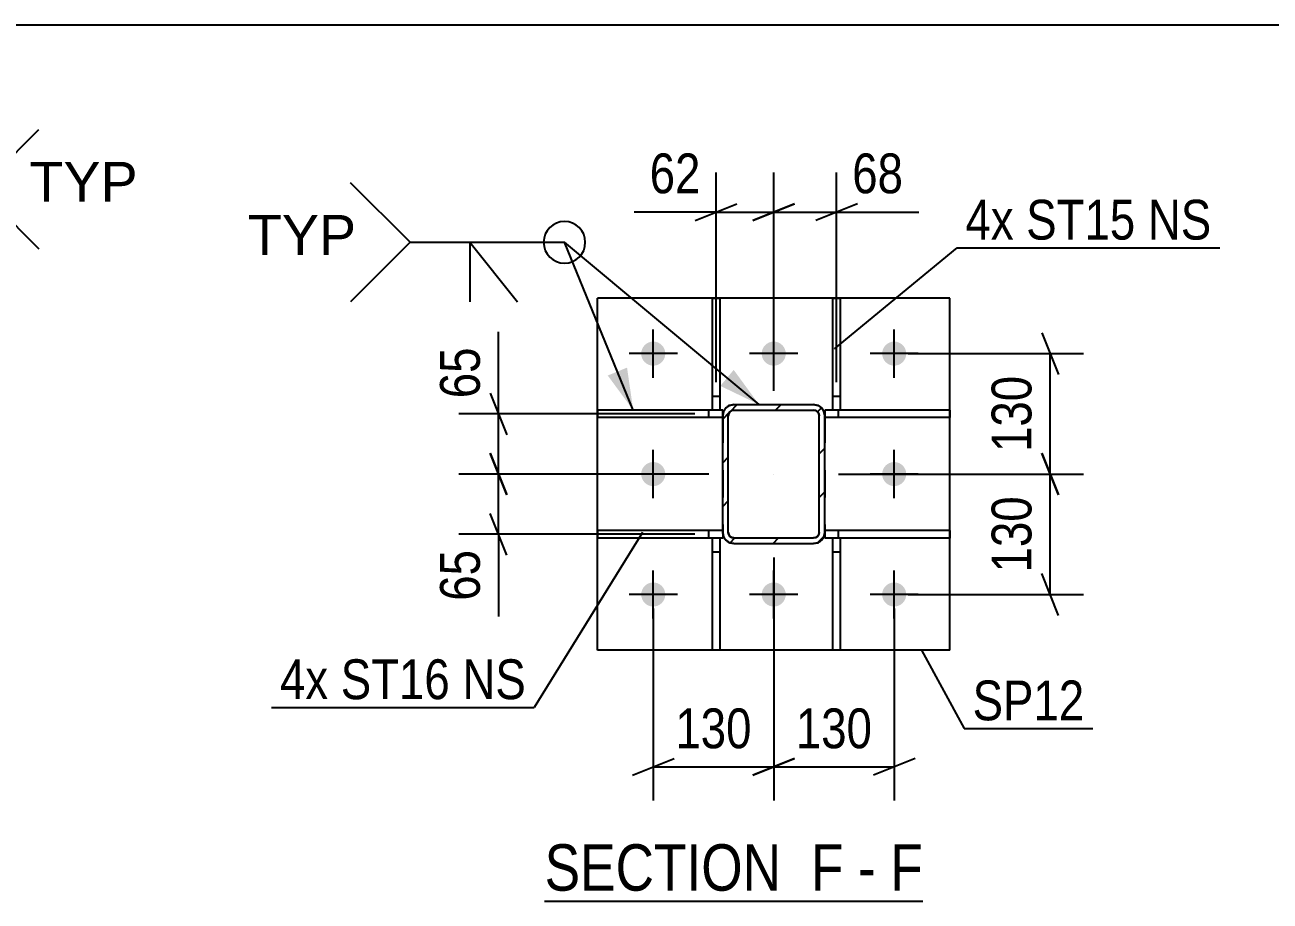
# Model space of a CAD drawing. Header units: millimetres. Extents: x 0 to 841, y 0 to 594.
# Drawn here: x 136.6 to 226.2, y 136 to 199 of the extents above; entities that cross this region are included whole.
import ezdxf

# ---------------------------------------------------------------- set-up
doc = ezdxf.new("R2010")
doc.units = ezdxf.units.MM
doc.linetypes.add('DXK_LINE_DOT2', pattern=[3.9198, 1.9599, -1.9599])
doc.linetypes.add('DXK_LINE_DOT3', pattern=[5.9187, 2.979, -0.9799, 0.9799, -0.9799])
doc.styles.add('Arial', font='ARIAL.TTF', dxfattribs={"height": 0.2})
doc.styles.add('Arial Narrow', font='ARIALN.TTF', dxfattribs={"height": 0.2})

# ---------------------------------------------------------------- blocks, each defined once
blk = doc.blocks.new('Unknown-404166606-17 - 4133')
at = {"color": 6, "linetype": 'Continuous'}
blk.add_line((174.007, 135.973), (201.223, 135.973), dxfattribs=at)
at = {"color": 0, "linetype": 'Continuous'}
for points in [[(192.116, 136.723), (192.116, 140.223), (174.007, 140.223), (174.007, 136.723)], [(195.507, 136.723), (195.507, 140.223), (193.166, 140.223), (193.166, 136.723)], [(197.832, 136.723), (197.832, 140.223), (196.557, 140.223), (196.557, 136.723)], [(201.223, 136.723), (201.223, 140.223), (198.882, 140.223), (198.882, 136.723)]]:
    blk.add_wipeout(points, dxfattribs=at)
at = {"color": 7, "linetype": 'Continuous', "style": 'Arial Narrow'}
for s, height, p in [('SECTION ', 3.3405, (174.007, 136.723)), ('F', 3.34, (193.166, 136.723)), ('F', 3.34, (198.882, 136.723)), ('-', 3.34, (196.557, 136.723))]:
    blk.add_text(s, height=height, dxfattribs=at).set_placement(p)
blk = doc.blocks.new('Part-404166606-4180 - 4133')
at = {"color": 2, "linetype": 'Continuous'}
for p, q in [((203.156, 171.301), (194.156, 171.301)), ((194.156, 171.301), (194.156, 170.899)), ((203.156, 171.301), (203.156, 170.767)), ((203.156, 170.767), (194.156, 170.767))]:
    blk.add_line(p, q, dxfattribs=at)
at = {"color": 7, "linetype": 'DXK_LINE_DOT2'}
for p, q in [((195.156, 170.767), (195.156, 171.301)), ((194.156, 170.899), (194.156, 170.767))]:
    blk.add_line(p, q, dxfattribs=at)
blk = doc.blocks.new('Part-404166606-4248 - 4133')
at = {"color": 2, "linetype": 'Continuous'}
for p, q in [((194.745, 171.308), (194.745, 179.367)), ((194.745, 179.367), (195.278, 179.367)), ((195.278, 179.367), (195.278, 171.308)), ((195.278, 171.308), (194.745, 171.308))]:
    blk.add_line(p, q, dxfattribs=at)
at = {"color": 7, "linetype": 'DXK_LINE_DOT2'}
blk.add_line((194.745, 172.308), (195.278, 172.308), dxfattribs=at)
blk = doc.blocks.new('Bolt-404166606-4200 - 4133')
at = {"linetype": 'Continuous'}
for points in [[(180.955, 175.368, -1), (182.689, 175.368, -1)], [(189.622, 175.368, -1), (191.355, 175.368, -1)], [(198.289, 175.368, -1), (200.022, 175.368, -1)], [(180.955, 166.702, -1), (182.689, 166.702, -1)], [(198.289, 166.702, -1), (200.022, 166.702, -1)], [(180.955, 158.035, -1), (182.689, 158.035, -1)], [(189.622, 158.035, -1), (191.355, 158.035, -1)], [(198.289, 158.035, -1), (200.022, 158.035, -1)]]:
    blk.add_hatch(color=1, dxfattribs=at).paths.add_polyline_path(points)
at = {"color": 1, "linetype": 'Continuous'}
for p, q in [((181.822, 173.635), (181.822, 177.102)), ((190.489, 173.635), (190.489, 177.102)), ((199.155, 173.635), (199.155, 177.102)), ((183.555, 175.368), (180.089, 175.368)), ((192.222, 175.368), (188.755, 175.368)), ((200.889, 175.368), (197.422, 175.368)), ((181.822, 164.968), (181.822, 168.435)), ((199.155, 164.968), (199.155, 168.435)), ((183.555, 166.702), (180.089, 166.702)), ((200.889, 166.702), (197.422, 166.702)), ((181.822, 156.302), (181.822, 159.768)), ((190.489, 156.302), (190.489, 159.768)), ((199.155, 156.302), (199.155, 159.768)), ((183.555, 158.035), (180.089, 158.035)), ((192.222, 158.035), (188.755, 158.035)), ((200.889, 158.035), (197.422, 158.035))]:
    blk.add_line(p, q, dxfattribs=at)
blk = doc.blocks.new('Part-404166606-4160 - 4133')
at = {"color": 2, "linetype": 'Continuous'}
for p, q in [((177.822, 154.035), (177.822, 179.368)), ((203.155, 179.368), (177.822, 179.368)), ((203.155, 154.035), (203.155, 179.368)), ((203.155, 154.035), (177.822, 154.035))]:
    blk.add_line(p, q, dxfattribs=at)
blk = doc.blocks.new('Part-404166606-4175 - 4133')
at = {"color": 2, "linetype": 'Continuous'}
for p, q in [((203.156, 162.634), (194.156, 162.634)), ((194.156, 162.504), (194.156, 162.101)), ((203.156, 162.634), (203.156, 162.101)), ((194.745, 162.101), (194.156, 162.101)), ((203.156, 162.101), (195.278, 162.101))]:
    blk.add_line(p, q, dxfattribs=at)
at = {"color": 7, "linetype": 'DXK_LINE_DOT2'}
for p, q in [((194.156, 162.634), (194.156, 162.504)), ((195.156, 162.101), (195.156, 162.634)), ((195.278, 162.101), (194.745, 162.101))]:
    blk.add_line(p, q, dxfattribs=at)
blk = doc.blocks.new('Part-404166606-4243 - 4133')
at = {"color": 2, "linetype": 'Continuous'}
for p, q in [((186.078, 154.034), (186.079, 162.107)), ((186.079, 162.107), (186.612, 162.107)), ((186.612, 162.107), (186.612, 154.034)), ((186.612, 154.034), (186.078, 154.034))]:
    blk.add_line(p, q, dxfattribs=at)
at = {"color": 7, "linetype": 'DXK_LINE_DOT2'}
blk.add_line((186.079, 161.107), (186.612, 161.107), dxfattribs=at)
blk = doc.blocks.new('Part-404166606-4253 - 4133')
at = {"color": 2, "linetype": 'Continuous'}
for p, q in [((186.078, 171.308), (186.078, 179.367)), ((186.078, 179.367), (186.612, 179.367)), ((186.612, 179.367), (186.612, 171.308)), ((186.612, 171.308), (186.078, 171.308))]:
    blk.add_line(p, q, dxfattribs=at)
at = {"color": 7, "linetype": 'DXK_LINE_DOT2'}
blk.add_line((186.078, 172.308), (186.612, 172.308), dxfattribs=at)
blk = doc.blocks.new('Part-404166606-4278 - 4133')
at = {"linetype": 'Continuous'}
h = blk.add_hatch(dxfattribs=at)
h.set_pattern_fill('', scale=0.7, style=0, pattern_type=0)
h.set_pattern_definition([(45, (193.921, 171.4674), (-1.57154, 1.57154), [])])
h.paths.add_polyline_path([(194.094, 171.208), (193.921, 171.467), (193.661, 171.641), (193.355, 171.702), (187.622, 171.702), (187.316, 171.641), (187.056, 171.467), (186.883, 171.208), (186.822, 170.902), (186.822, 162.502), (186.883, 162.196), (187.056, 161.936), (187.316, 161.763), (187.622, 161.702), (193.355, 161.702), (193.661, 161.763), (193.921, 161.936), (194.094, 162.196), (194.155, 162.502), (194.155, 170.902)])
h.paths.add_polyline_path([(193.755, 162.502), (193.725, 162.349), (193.638, 162.219), (193.508, 162.132), (193.355, 162.102), (187.622, 162.102), (187.469, 162.132), (187.339, 162.219), (187.252, 162.349), (187.222, 162.502), (187.222, 170.902), (187.252, 171.055), (187.339, 171.185), (187.469, 171.271), (187.622, 171.302), (193.355, 171.302), (193.508, 171.271), (193.638, 171.185), (193.725, 171.055), (193.755, 170.902)])
at = {"color": 7, "linetype": 'DXK_LINE_DOT2'}
for p, q in [((186.822, 170.902), (186.883, 171.208)), ((187.339, 171.185), (187.252, 171.055)), ((187.316, 171.641), (187.622, 171.702)), ((187.469, 171.271), (187.339, 171.185)), ((187.622, 171.302), (187.469, 171.271)), ((187.622, 171.702), (193.355, 171.702)), ((187.622, 171.302), (193.355, 171.302)), ((193.355, 171.702), (193.661, 171.641)), ((193.508, 171.271), (193.355, 171.302)), ((193.638, 171.185), (193.508, 171.271)), ((193.725, 171.055), (193.638, 171.185)), ((194.094, 171.208), (194.155, 170.902)), ((186.822, 170.902), (186.822, 162.502)), ((187.252, 171.055), (187.222, 170.902)), ((187.222, 162.502), (187.222, 170.902)), ((193.755, 170.902), (193.725, 171.055)), ((193.755, 162.502), (193.755, 170.902)), ((194.155, 170.902), (194.155, 162.502)), ((186.883, 162.196), (186.822, 162.502)), ((187.222, 162.502), (187.252, 162.349)), ((187.252, 162.349), (187.339, 162.219)), ((187.339, 162.219), (187.469, 162.132)), ((193.508, 162.132), (193.638, 162.219)), ((193.638, 162.219), (193.725, 162.349)), ((193.725, 162.349), (193.755, 162.502)), ((194.155, 162.502), (194.094, 162.196)), ((187.622, 161.702), (187.316, 161.763)), ((187.469, 162.132), (187.622, 162.102)), ((187.622, 162.102), (193.355, 162.102)), ((187.622, 161.702), (193.355, 161.702)), ((193.355, 162.102), (193.508, 162.132)), ((193.661, 161.763), (193.355, 161.702))]:
    blk.add_line(p, q, dxfattribs=at)
at = {"color": 2, "linetype": 'Continuous'}
for p, q in [((186.883, 171.208), (186.822, 170.902)), ((187.252, 171.055), (187.339, 171.185)), ((187.622, 171.702), (187.316, 171.641)), ((187.339, 171.185), (187.469, 171.271)), ((187.469, 171.271), (187.622, 171.302)), ((187.622, 171.702), (193.355, 171.702)), ((187.622, 171.302), (193.355, 171.302)), ((193.661, 171.641), (193.355, 171.702)), ((193.355, 171.302), (193.508, 171.271)), ((193.508, 171.271), (193.638, 171.185)), ((193.638, 171.185), (193.725, 171.055)), ((194.155, 170.902), (194.094, 171.208)), ((186.822, 162.502), (186.822, 170.902)), ((187.222, 170.902), (187.252, 171.055)), ((187.222, 162.502), (187.222, 170.902)), ((193.725, 171.055), (193.755, 170.902)), ((193.755, 162.502), (193.755, 170.902)), ((194.155, 162.502), (194.155, 170.902)), ((186.822, 162.502), (186.883, 162.196)), ((187.252, 162.349), (187.222, 162.502)), ((187.339, 162.219), (187.252, 162.349)), ((187.469, 162.132), (187.339, 162.219)), ((193.638, 162.219), (193.508, 162.132)), ((193.725, 162.349), (193.638, 162.219)), ((193.755, 162.502), (193.725, 162.349)), ((194.094, 162.196), (194.155, 162.502)), ((187.316, 161.763), (187.622, 161.702)), ((187.622, 162.102), (187.469, 162.132)), ((187.622, 162.102), (193.355, 162.102)), ((187.622, 161.702), (193.355, 161.702)), ((193.508, 162.132), (193.355, 162.102)), ((193.355, 161.702), (193.661, 161.763))]:
    blk.add_line(p, q, dxfattribs=at)
at = {"color": 7, "linetype": 'DXK_LINE_DOT3'}
blk.add_line((190.489, 166.702), (190.489, 166.702), dxfattribs=at)
at = {"color": 7, "linetype": 'DXK_LINE_DOT2'}
for centre, start, end in [((187.622, 170.902), 112.5, 157.5), ((193.355, 170.902), 22.5, 67.5), ((187.622, 162.502), 202.5, 247.5), ((193.355, 162.502), 292.5, 337.5)]:
    blk.add_arc(centre, 0.8, start, end, dxfattribs=at)
at = {"color": 2, "linetype": 'Continuous'}
for centre, start, end in [((187.622, 170.902), 112.5, 157.5), ((193.355, 170.902), 22.5, 67.5), ((187.622, 162.502), 202.5, 247.5), ((193.355, 162.502), 292.5, 337.5)]:
    blk.add_arc(centre, 0.8, start, end, dxfattribs=at)
blk = doc.blocks.new('Part-404166606-4292 - 4133')
at = {"color": 2, "linetype": 'Continuous'}
for p, q in [((186.822, 162.634), (177.822, 162.634)), ((177.822, 162.634), (177.822, 162.101)), ((186.822, 162.502), (186.822, 162.101)), ((186.079, 162.101), (177.822, 162.101)), ((186.822, 162.101), (186.612, 162.101))]:
    blk.add_line(p, q, dxfattribs=at)
at = {"color": 7, "linetype": 'DXK_LINE_DOT2'}
for p, q in [((185.822, 162.101), (185.822, 162.634)), ((186.822, 162.502), (186.822, 162.634)), ((186.612, 162.101), (186.079, 162.101))]:
    blk.add_line(p, q, dxfattribs=at)
blk = doc.blocks.new('Part-404166606-4297 - 4133')
at = {"color": 2, "linetype": 'Continuous'}
for p, q in [((186.822, 171.301), (177.822, 171.301)), ((177.822, 171.301), (177.822, 170.767)), ((186.822, 170.902), (186.822, 171.301)), ((186.822, 170.767), (177.822, 170.767))]:
    blk.add_line(p, q, dxfattribs=at)
at = {"color": 7, "linetype": 'DXK_LINE_DOT2'}
for p, q in [((185.822, 170.767), (185.822, 171.301)), ((186.822, 170.902), (186.822, 170.767))]:
    blk.add_line(p, q, dxfattribs=at)
blk = doc.blocks.new('Part-404166606-4302 - 4133')
at = {"color": 2, "linetype": 'Continuous'}
for p, q in [((194.745, 154.034), (194.745, 162.107)), ((194.745, 162.107), (195.278, 162.107)), ((195.278, 162.107), (195.278, 154.034)), ((195.278, 154.034), (194.745, 154.034))]:
    blk.add_line(p, q, dxfattribs=at)
at = {"color": 7, "linetype": 'DXK_LINE_DOT2'}
blk.add_line((194.745, 161.107), (195.278, 161.107), dxfattribs=at)
blk = doc.blocks.new('StraightDimension-404166606-19207 - 3614')
at = {"color": 7, "linetype": 'Continuous'}
blk.add_line((53.421, 199.023), (730.858, 199.023), dxfattribs=at)
blk = doc.blocks.new('StraightDimension-404166606-37809 - 4133')
at = {"color": 7, "linetype": 'Continuous'}
for p, q in [((186.345, 173.308), (186.345, 188.408)), ((190.489, 172.702), (190.489, 188.408)), ((186.345, 185.558), (180.439, 185.558)), ((186.345, 185.558), (180.439, 185.558)), ((184.845, 184.958), (187.845, 186.158)), ((186.345, 185.558), (190.489, 185.558)), ((191.989, 186.158), (188.989, 184.958))]:
    blk.add_line(p, q, dxfattribs=at)
at = {"color": 0}
blk.add_wipeout([(185.82, 186.308), (185.82, 190.508), (180.964, 190.508), (180.964, 186.308)], dxfattribs=at)
at = {"color": 3, "style": 'Arial Narrow'}
blk.add_text('62', height=2.8633, dxfattribs=at).set_placement((181.564, 186.908))
blk = doc.blocks.new('StraightDimension-404166606-37691 - 4133')
at = {"color": 7, "linetype": 'Continuous'}
for p, q in [((190.489, 160.702), (190.489, 143.223)), ((199.155, 157.035), (199.155, 143.223)), ((188.989, 145.023), (191.989, 146.223)), ((200.655, 146.223), (197.655, 145.023)), ((190.489, 145.623), (199.155, 145.623))]:
    blk.add_line(p, q, dxfattribs=at)
at = {"color": 0}
blk.add_wipeout([(198.164, 146.373), (198.164, 150.573), (191.48, 150.573), (191.48, 146.373)], dxfattribs=at)
at = {"color": 3, "style": 'Arial Narrow'}
blk.add_text('130', height=2.8633, dxfattribs=at).set_placement((192.08, 146.973))
blk = doc.blocks.new('StraightDimension-404166606-37692 - 4133')
at = {"color": 7, "linetype": 'Continuous'}
for p, q in [((190.489, 160.702), (190.489, 143.223)), ((181.822, 157.035), (181.822, 143.223)), ((180.322, 145.023), (183.322, 146.223)), ((191.989, 146.223), (188.989, 145.023)), ((181.822, 145.623), (190.489, 145.623))]:
    blk.add_line(p, q, dxfattribs=at)
at = {"color": 0}
blk.add_wipeout([(189.498, 146.373), (189.498, 150.573), (182.813, 150.573), (182.813, 146.373)], dxfattribs=at)
at = {"color": 3, "style": 'Arial Narrow'}
blk.add_text('130', height=2.8633, dxfattribs=at).set_placement((183.413, 146.973))
blk = doc.blocks.new('StraightDimension-404166606-37728 - 4133')
at = {"color": 7, "linetype": 'Continuous'}
for p, q in [((209.777, 176.868), (210.977, 173.868)), ((200.155, 175.368), (212.777, 175.368)), ((210.377, 166.702), (210.377, 175.368)), ((210.977, 165.202), (209.777, 168.202)), ((195.155, 166.702), (212.777, 166.702))]:
    blk.add_line(p, q, dxfattribs=at)
at = {"color": 0}
blk.add_wipeout([(209.627, 174.377), (205.427, 174.377), (205.427, 167.693), (209.627, 167.693)], dxfattribs=at)
at = {"color": 3, "style": 'Arial Narrow'}
blk.add_text('130', height=2.8633, rotation=90.00021, dxfattribs=at).set_placement((209.027, 168.293))
blk = doc.blocks.new('StraightDimension-404166606-37729 - 4133')
at = {"color": 7, "linetype": 'Continuous'}
for p, q in [((209.777, 168.202), (210.977, 165.202)), ((195.155, 166.702), (212.777, 166.702)), ((210.377, 158.035), (210.377, 166.702)), ((210.977, 156.535), (209.777, 159.535)), ((200.155, 158.035), (212.777, 158.035))]:
    blk.add_line(p, q, dxfattribs=at)
at = {"color": 0}
blk.add_wipeout([(209.627, 165.711), (205.427, 165.711), (205.427, 159.026), (209.627, 159.026)], dxfattribs=at)
at = {"color": 3, "style": 'Arial Narrow'}
blk.add_text('130', height=2.8633, rotation=90.00021, dxfattribs=at).set_placement((209.027, 159.626))
blk = doc.blocks.new('StraightDimension-404166606-37774 - 4133')
at = {"color": 7, "linetype": 'Continuous'}
for p, q in [((170.696, 171.034), (170.696, 176.94)), ((170.696, 171.034), (170.696, 176.94)), ((170.096, 172.534), (171.296, 169.534)), ((184.822, 171.034), (167.846, 171.034)), ((170.696, 166.702), (170.696, 171.034)), ((171.296, 165.202), (170.096, 168.202)), ((185.822, 166.702), (167.846, 166.702))]:
    blk.add_line(p, q, dxfattribs=at)
at = {"color": 0}
blk.add_wipeout([(169.946, 176.415), (165.746, 176.415), (165.746, 171.559), (169.946, 171.559)], dxfattribs=at)
at = {"color": 3, "style": 'Arial Narrow'}
blk.add_text('65', height=2.8633, rotation=90.00021, dxfattribs=at).set_placement((169.346, 172.159))
blk = doc.blocks.new('StraightDimension-404166606-37775 - 4133')
at = {"color": 7, "linetype": 'Continuous'}
for p, q in [((170.096, 168.202), (171.296, 165.202)), ((185.822, 166.702), (167.846, 166.702)), ((170.696, 162.367), (170.696, 166.702)), ((171.296, 160.867), (170.096, 163.867)), ((184.822, 162.367), (167.846, 162.367)), ((170.696, 162.367), (170.696, 156.461)), ((170.696, 162.367), (170.696, 156.461))]:
    blk.add_line(p, q, dxfattribs=at)
at = {"color": 0}
blk.add_wipeout([(169.946, 161.842), (165.746, 161.842), (165.746, 156.986), (169.946, 156.986)], dxfattribs=at)
at = {"color": 3, "style": 'Arial Narrow'}
blk.add_text('65', height=2.8633, rotation=90.00021, dxfattribs=at).set_placement((169.346, 157.586))
blk = doc.blocks.new('StraightDimension-404166606-37808 - 4133')
at = {"color": 7, "linetype": 'Continuous'}
for p, q in [((190.489, 172.702), (190.489, 188.408)), ((195.011, 173.308), (195.011, 188.408)), ((188.989, 184.958), (191.989, 186.158)), ((190.489, 185.558), (195.011, 185.558)), ((196.511, 186.158), (193.511, 184.958)), ((195.011, 185.558), (200.917, 185.558)), ((195.011, 185.558), (200.917, 185.558))]:
    blk.add_line(p, q, dxfattribs=at)
at = {"color": 0}
blk.add_wipeout([(200.392, 186.308), (200.392, 190.508), (195.536, 190.508), (195.536, 186.308)], dxfattribs=at)
at = {"color": 3, "style": 'Arial Narrow'}
blk.add_text('68', height=2.8633, dxfattribs=at).set_placement((196.136, 186.908))
blk = doc.blocks.new('WeldMark-404166606-19272 - 5936')
at = {"linetype": 'Continuous'}
blk.add_hatch(color=30, dxfattribs=at).paths.add_polyline_path([(114.947, 171.113), (112.699, 168.989), (113.683, 171.921)])
at = {"color": 30, "linetype": 'Continuous'}
for p, q in [((112.699, 168.989), (124.344, 187.2)), ((124.344, 187.2), (133.344, 187.2))]:
    blk.add_line(p, q, dxfattribs=at)
at = {"color": 3, "linetype": 'Continuous'}
for q in [(132.059, 182.915), (128.63, 182.915)]:
    blk.add_line((128.63, 187.2), q, dxfattribs=at)
for start, end in [(90, 270), (270, 90)]:
    blk.add_arc((124.344, 187.2), 1.5, start, end, dxfattribs=at)
at = {"color": 0, "linetype": 'Continuous'}
blk.add_wipeout([(144.72, 186.3), (144.72, 189.3), (136.944, 189.3), (136.944, 186.3)], dxfattribs=at)
blk.add_wipeout([(144.72, 186.3), (144.72, 189.3), (136.944, 189.3), (136.944, 186.3)], dxfattribs=at)
at = {"color": 3, "linetype": 'Continuous'}
for q in [(137.63, 191.486), (137.63, 182.915)]:
    blk.add_line((133.344, 187.2), q, dxfattribs=at)
at = {"color": 3, "linetype": 'Continuous', "style": 'Arial'}
blk.add_text('TYP', height=2.8652, dxfattribs=at).set_placement((136.944, 186.3))
blk = doc.blocks.new('Mark-404166606-4156 - 4133')
at = {"color": 30, "linetype": 'Continuous'}
for p, q in [((201.129, 154.035), (204.197, 148.383)), ((204.197, 148.383), (213.436, 148.383))]:
    blk.add_line(p, q, dxfattribs=at)
at = {"color": 0}
blk.add_wipeout([(212.836, 148.983), (212.836, 151.983), (204.797, 151.983), (204.797, 148.983)], dxfattribs=at)
blk.add_wipeout([(212.836, 148.983), (212.836, 151.983), (204.797, 151.983), (204.797, 148.983)], dxfattribs=at)
at = {"color": 3, "style": 'Arial Narrow'}
blk.add_text('SP12', height=2.8633, dxfattribs=at).set_placement((204.797, 148.983))
blk = doc.blocks.new('WeldMark-404166606-14132 - 4133')
at = {"linetype": 'Continuous'}
for points in [[(179.936, 174.361), (180.379, 171.301), (178.548, 173.793)], [(187.609, 174.199), (189.432, 171.702), (186.648, 173.047)]]:
    blk.add_hatch(color=30, dxfattribs=at).paths.add_polyline_path(points)
at = {"color": 30, "linetype": 'Continuous'}
for p in [(164.334, 183.377), (189.432, 171.702), (180.379, 171.301)]:
    blk.add_line(p, (175.434, 183.377), dxfattribs=at)
at = {"color": 3, "linetype": 'Continuous'}
for q in [(172.049, 179.091), (168.62, 179.091)]:
    blk.add_line((168.62, 183.377), q, dxfattribs=at)
for start, end in [(90, 270), (270, 90)]:
    blk.add_arc((175.434, 183.377), 1.5, start, end, dxfattribs=at)
at = {"color": 0, "linetype": 'Continuous'}
blk.add_wipeout([(160.434, 182.477), (160.434, 185.477), (152.659, 185.477), (152.659, 182.477)], dxfattribs=at)
blk.add_wipeout([(160.434, 182.477), (160.434, 185.477), (152.659, 185.477), (152.659, 182.477)], dxfattribs=at)
at = {"color": 3, "linetype": 'Continuous'}
for q in [(160.049, 187.662), (160.049, 179.091)]:
    blk.add_line((164.334, 183.377), q, dxfattribs=at)
at = {"color": 3, "linetype": 'Continuous', "style": 'Arial'}
blk.add_text('TYP', height=2.8652, dxfattribs=at).set_placement((152.659, 182.477))
blk = doc.blocks.new('MarkSet-404166606-4399 - 4133')
at = {"color": 30, "linetype": 'Continuous'}
for p, q in [((194.871, 175.713), (203.681, 182.975)), ((203.681, 182.975), (222.572, 182.975))]:
    blk.add_line(p, q, dxfattribs=at)
at = {"color": 0}
for points in [[(207.753, 183.575), (207.753, 186.575), (204.281, 186.575), (204.281, 183.575)], [(216.507, 183.575), (216.507, 186.575), (208.653, 186.575), (208.653, 183.575)], [(221.972, 183.575), (221.972, 186.575), (217.407, 186.575), (217.407, 183.575)]]:
    blk.add_wipeout(points, dxfattribs=at)
for points in [[(207.753, 183.575), (207.753, 186.575), (204.281, 186.575), (204.281, 183.575)], [(216.507, 183.575), (216.507, 186.575), (208.653, 186.575), (208.653, 183.575)], [(221.972, 183.575), (221.972, 186.575), (217.407, 186.575), (217.407, 183.575)]]:
    blk.add_wipeout(points, dxfattribs=at)
at = {"color": 3, "style": 'Arial Narrow'}
for s, p in [('4x', (204.281, 183.575)), ('ST15', (208.653, 183.575)), ('NS', (217.407, 183.575))]:
    blk.add_text(s, height=2.8633, dxfattribs=at).set_placement(p)
blk = doc.blocks.new('MarkSet-404166606-4429 - 4133')
at = {"color": 30, "linetype": 'Continuous'}
for p in [(181.044, 162.5), (154.368, 149.904)]:
    blk.add_line(p, (173.259, 149.904), dxfattribs=at)
at = {"color": 0}
for points in [[(158.44, 150.504), (158.44, 153.504), (154.968, 153.504), (154.968, 150.504)], [(167.195, 150.504), (167.195, 153.504), (159.34, 153.504), (159.34, 150.504)], [(172.659, 150.504), (172.659, 153.504), (168.095, 153.504), (168.095, 150.504)]]:
    blk.add_wipeout(points, dxfattribs=at)
for points in [[(158.44, 150.504), (158.44, 153.504), (154.968, 153.504), (154.968, 150.504)], [(167.195, 150.504), (167.195, 153.504), (159.34, 153.504), (159.34, 150.504)], [(172.659, 150.504), (172.659, 153.504), (168.095, 153.504), (168.095, 150.504)]]:
    blk.add_wipeout(points, dxfattribs=at)
at = {"color": 3, "style": 'Arial Narrow'}
for s, p in [('4x', (154.968, 150.504)), ('ST16', (159.34, 150.504)), ('NS', (168.095, 150.504))]:
    blk.add_text(s, height=2.8633, dxfattribs=at).set_placement(p)

msp = doc.modelspace()

# ---------------------------------------------------------------- block references
for name in ['StraightDimension-404166606-19207 - 3614', 'WeldMark-404166606-19272 - 5936', 'Part-404166606-4160 - 4133', 'Part-404166606-4253 - 4133', 'Part-404166606-4248 - 4133', 'Bolt-404166606-4200 - 4133', 'Part-404166606-4297 - 4133', 'Part-404166606-4278 - 4133', 'Part-404166606-4180 - 4133', 'Part-404166606-4292 - 4133', 'Part-404166606-4175 - 4133', 'Part-404166606-4243 - 4133', 'Part-404166606-4302 - 4133', 'Unknown-404166606-17 - 4133']:
    msp.add_blockref(name, (0, 0))

# ---------------------------------------------------------------- next in the draw order: block references
for name in ['StraightDimension-404166606-37809 - 4133', 'StraightDimension-404166606-37728 - 4133', 'StraightDimension-404166606-37691 - 4133', 'Mark-404166606-4156 - 4133']:
    msp.add_blockref(name, (0, 0))

# ---------------------------------------------------------------- next in the draw order: block references
for name in ['StraightDimension-404166606-37808 - 4133', 'StraightDimension-404166606-37774 - 4133', 'StraightDimension-404166606-37729 - 4133', 'StraightDimension-404166606-37692 - 4133']:
    msp.add_blockref(name, (0, 0))

# ---------------------------------------------------------------- next in the draw order: block references
for name in ['WeldMark-404166606-14132 - 4133', 'MarkSet-404166606-4399 - 4133', 'StraightDimension-404166606-37775 - 4133']:
    msp.add_blockref(name, (0, 0))

# ---------------------------------------------------------------- next in the draw order: block references
msp.add_blockref('MarkSet-404166606-4429 - 4133', (0, 0))

doc.saveas('drawing.dxf')
